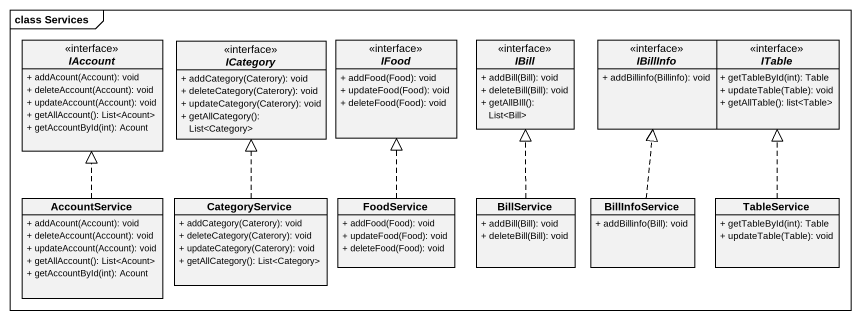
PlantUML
@startuml
mainframe class Services
hide circle
hide empty members
skinparam classAttributeIconSize 0
interface IAccount {
  + addAcount(Account): void
  + deleteAccount(Account): void
  + updateAccount(Account): void
  + getAllAccount(): List<Acount>
  + getAccountById(int): Acount
}
interface ICategory {
  + addCategory(Caterory): void
  + deleteCategory(Caterory): void
  + updateCategory(Caterory): void
  + getAllCategory(): List<Category>
}
interface IFood {
  + addFood(Food): void
  + updateFood(Food): void
  + deleteFood(Food): void
}
interface IBill {
  + addBill(Bill): void
  + deleteBill(Bill): void
  + getAllBIll(): List<Bill>
}
interface IBillInfo {
  + addBillinfo(Billinfo): void
}
interface ITable {
  + getTableById(int): Table
  + updateTable(Table): void
  + getAllTable(): list<Table>
}
class AccountService {
  + addAcount(Account): void
  + deleteAccount(Account): void
  + updateAccount(Account): void
  + getAllAccount(): List<Acount>
  + getAccountById(int): Acount
}
class CategoryService {
  + addCategory(Caterory): void
  + deleteCategory(Caterory): void
  + updateCategory(Caterory): void
  + getAllCategory(): List<Category>
}
class FoodService {
  + addFood(Food): void
  + updateFood(Food): void
  + deleteFood(Food): void
}
class BillService {
  + addBill(Bill): void
  + deleteBill(Bill): void
}
class BillInfoService {
  + addBillinfo(Bill): void
}
class TableService {
  + getTableById(int): Table
  + updateTable(Table): void
}
AccountService .up.|> IAccount
CategoryService .up.|> ICategory
FoodService .up.|> IFood
BillService .up.|> IBill
BillInfoService .up.|> IBillInfo
TableService .up.|> ITable
@enduml
